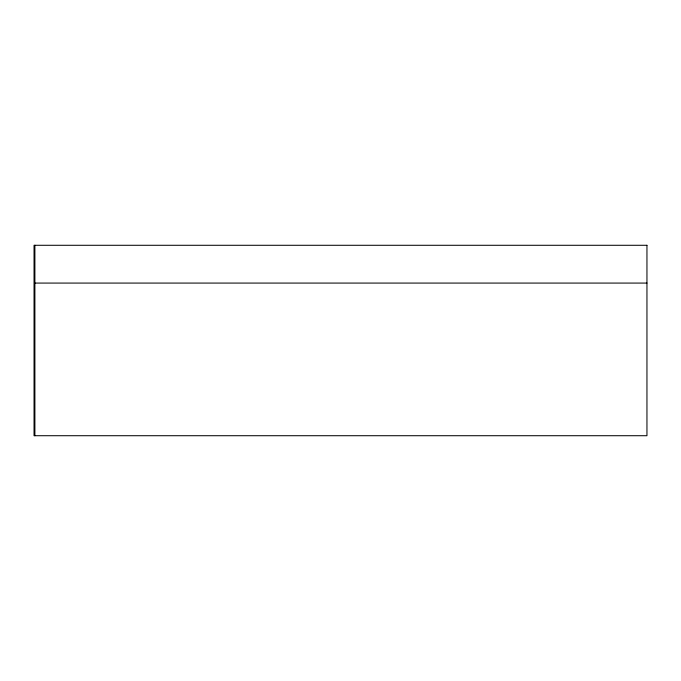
<?xml version="1.0" encoding="UTF-8"?>
<svg xmlns="http://www.w3.org/2000/svg" width="681" height="681" viewBox="0 0 681 681"><rect width="100%" height="100%" fill="white"/><g stroke="black" fill="none" stroke-linecap="round" stroke-linejoin="round"><path stroke-width="1.02" d="M34.884 283.075L646.95 283.075M34.884 245.288L34.884 435.712M646.95 245.288L34.05 245.288L34.05 435.712L646.95 435.712L646.95 245.288"/></g></svg>
